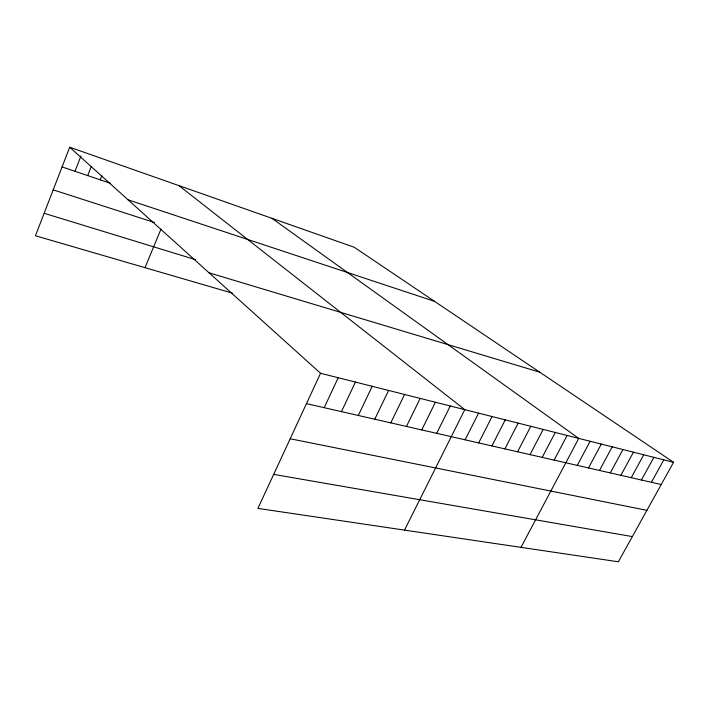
<?xml version="1.0" encoding="UTF-8"?>
<svg xmlns="http://www.w3.org/2000/svg" width="709" height="709" viewBox="0 0 709 709"><rect width="100%" height="100%" fill="white"/><g stroke="black" fill="none" stroke-linecap="round" stroke-linejoin="round"><path stroke-width="1.06" d="M69.704 147.215L320.548 373.28L257.908 508.397L618.354 561.785L673.55 462.303L354.252 247.264L69.704 147.215L35.45 235.751L232.561 293.198M74.986 171.294L81.003 155.865M87.694 175.593L91.301 166.42M100.208 179.82L101.812 175.779M145.017 267.683L160.987 229.096M324.19 407.684L338.211 377.729M341.463 411.628L355.431 382.071M358.311 415.465L372.216 386.308M374.751 419.214L388.594 390.437M390.792 422.874L404.573 394.47M406.452 426.446L420.171 398.396M421.749 429.929L435.397 402.242M436.691 433.332L450.268 405.991M404.52 530.11L464.794 409.651L178.978 185.634M465.131 439.819L478.584 413.134M478.672 442.912L492.064 416.529M491.931 445.934L505.251 419.861M504.905 448.886L518.155 423.113M517.597 451.784L530.784 426.295M530.031 454.62L543.156 429.415M542.208 457.394L555.262 432.472M554.137 460.114L567.12 435.468M520.991 547.366L578.739 438.392L271.937 218.319M577.268 465.388L590.127 441.264M588.488 467.949L601.285 444.082M599.495 470.457L612.221 446.838M610.281 472.912L622.936 449.541M620.862 475.331L633.456 452.191M631.24 477.698L643.763 454.797M641.423 480.02L653.884 457.349M651.411 482.297L663.81 459.849M273.674 474.383L632.331 536.598M290.185 438.774L646.9 510.338M306.474 403.643L661.222 484.531M320.548 373.28L673.55 462.303M209.084 272.832L539.726 372.181M44.144 213.267L195.507 259.654M53.202 189.87L154.305 222.458M128.09 199.832L434.59 301.369M62.073 166.934L110.48 183.294"/></g></svg>
